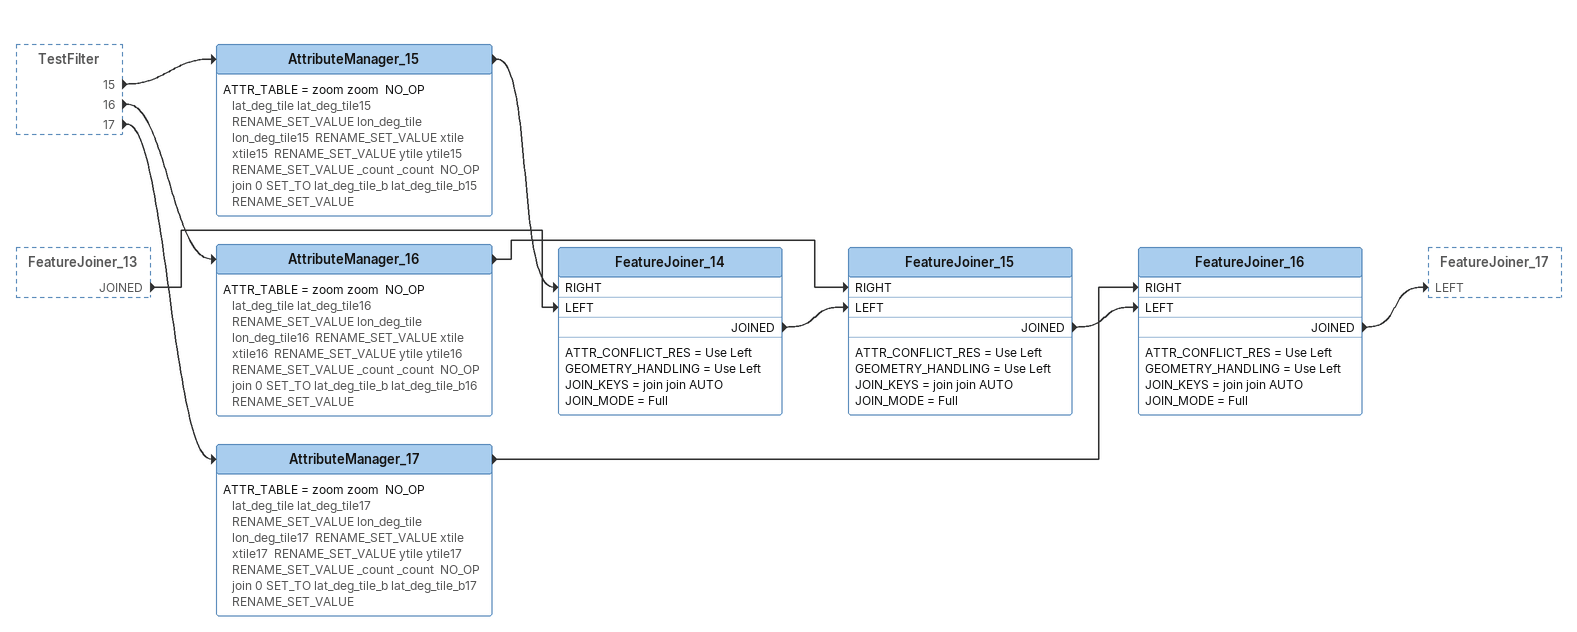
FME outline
TestFilter [outside]
    15 -> AttributeManager_15
    16 -> AttributeManager_16
    17 -> AttributeManager_17
FeatureJoiner_13 [outside]
    JOINED -> FeatureJoiner_14 [LEFT]
AttributeManager_15
    ATTR_TABLE = zoom zoom  NO_OP lat_deg_tile lat_deg_tile15  RENAME_SET_VALUE lon_deg_tile lon_deg_tile15  RENAME_SET_VALUE xtile xtile15  RENAME_SET_VALUE ytile ytile15  RENAME_SET_VALUE _count _count  NO_OP  join 0 SET_TO lat_deg_tile_b lat_deg_tile_b15  RENAME_SET_VALUE
    -> FeatureJoiner_14 [RIGHT]
FeatureJoiner_14
    ATTR_CONFLICT_RES = Use Left
    GEOMETRY_HANDLING = Use Left
    JOIN_KEYS = join join AUTO
    JOIN_MODE = Full
    JOINED -> FeatureJoiner_15 [LEFT]
AttributeManager_16
    ATTR_TABLE = zoom zoom  NO_OP lat_deg_tile lat_deg_tile16  RENAME_SET_VALUE lon_deg_tile lon_deg_tile16  RENAME_SET_VALUE xtile xtile16  RENAME_SET_VALUE ytile ytile16  RENAME_SET_VALUE _count _count  NO_OP  join 0 SET_TO lat_deg_tile_b lat_deg_tile_b16  RENAME_SET_VALUE
    -> FeatureJoiner_15 [RIGHT]
FeatureJoiner_15
    ATTR_CONFLICT_RES = Use Left
    GEOMETRY_HANDLING = Use Left
    JOIN_KEYS = join join AUTO
    JOIN_MODE = Full
    JOINED -> FeatureJoiner_16 [LEFT]
AttributeManager_17
    ATTR_TABLE = zoom zoom  NO_OP lat_deg_tile lat_deg_tile17  RENAME_SET_VALUE lon_deg_tile lon_deg_tile17  RENAME_SET_VALUE xtile xtile17  RENAME_SET_VALUE ytile ytile17  RENAME_SET_VALUE _count _count  NO_OP  join 0 SET_TO lat_deg_tile_b lat_deg_tile_b17  RENAME_SET_VALUE
    -> FeatureJoiner_16 [RIGHT]
FeatureJoiner_16
    ATTR_CONFLICT_RES = Use Left
    GEOMETRY_HANDLING = Use Left
    JOIN_KEYS = join join AUTO
    JOIN_MODE = Full
    JOINED -> FeatureJoiner_17 [LEFT]
